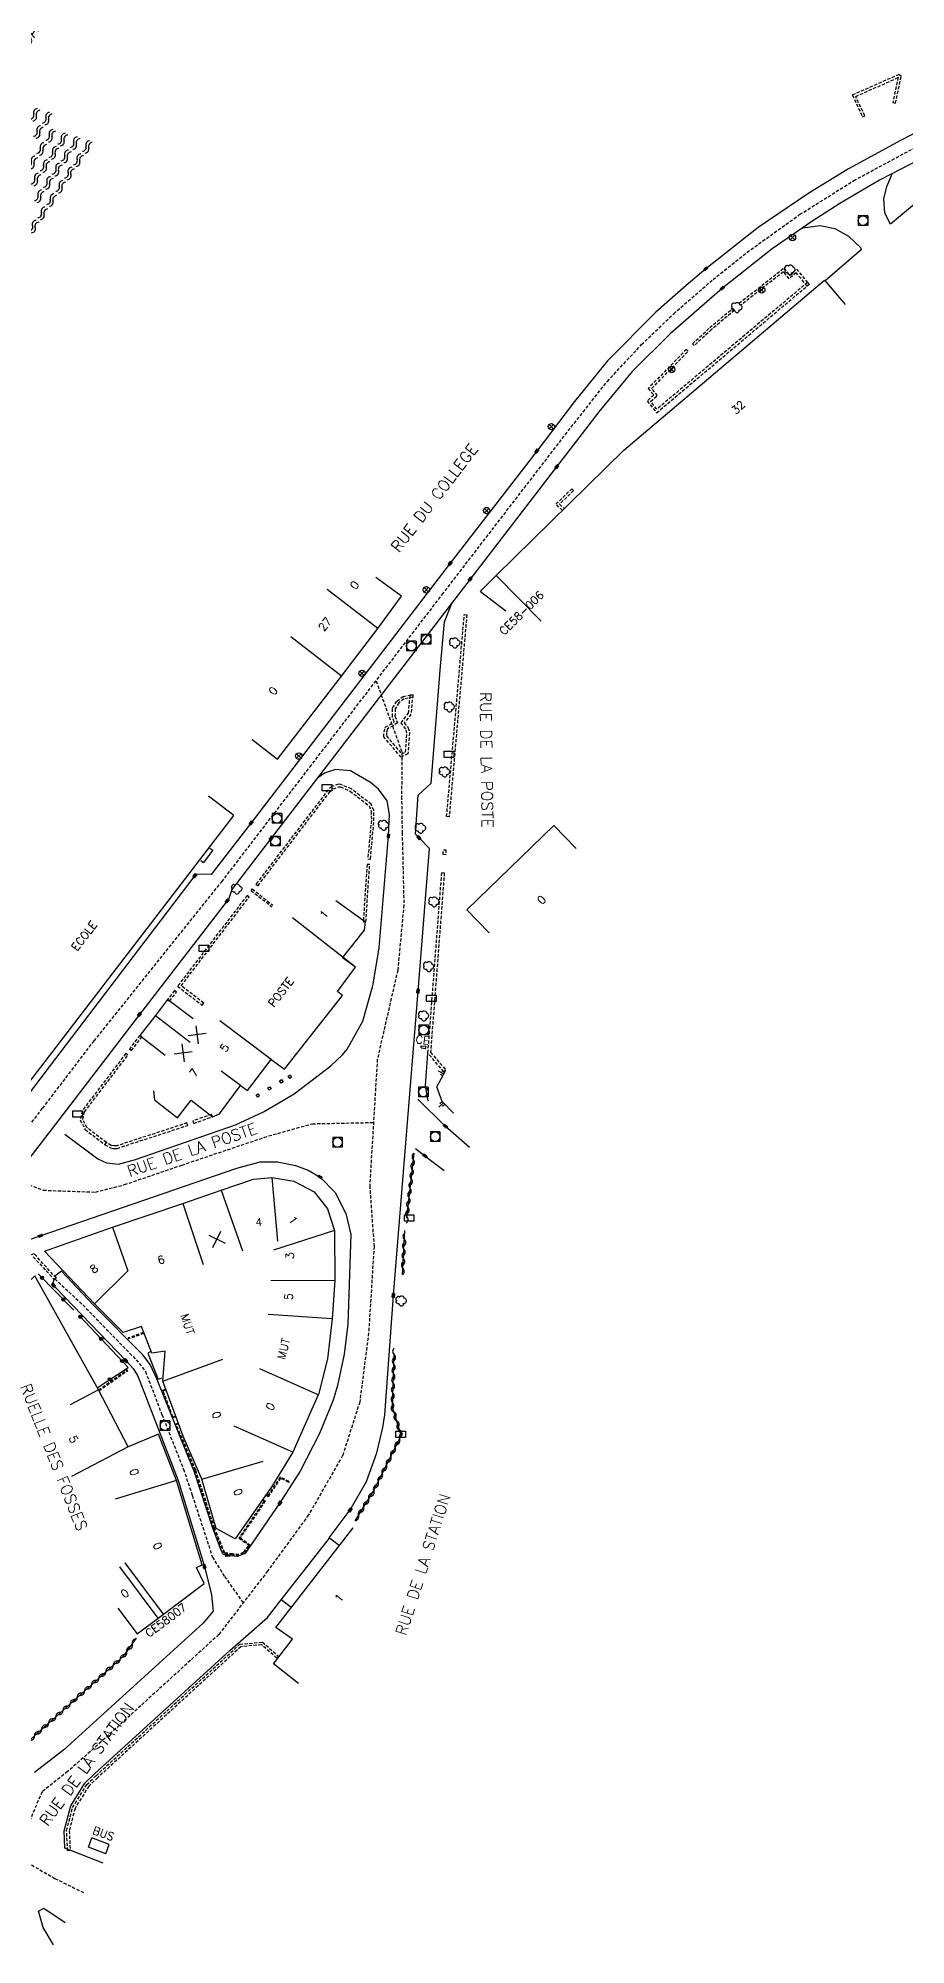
# Model space of a CAD drawing. Header units: millimetres. Extents: x 200040 to 200892, y 53262 to 54000.
# Drawn here: x 200309.3 to 200444.8, y 53463.7 to 53761.4 of the extents above; entities that cross this region are included whole.
import ezdxf
from ezdxf.enums import TextEntityAlignment as Align

# ---------------------------------------------------------------- set-up
doc = ezdxf.new("R2010")
doc.units = ezdxf.units.MM
doc.linetypes.add('DASHED', pattern=[0.75, 0.5, -0.25])
doc.layers.get('0').update_dxf_attribs({"linetype": 'CONTINUOUS'})
for name, color, linetype in [('W0001', 6, 'DASHED'), ('W0008', 7, 'CONTINUOUS'), ('W0100', 7, 'CONTINUOUS'), ('W0105', 7, 'CONTINUOUS'), ('W0112', 1, 'DASHED'), ('W0211', 2, 'CONTINUOUS'), ('W0300', 7, 'CONTINUOUS'), ('W0310', 3, 'CONTINUOUS'), ('W0322', 7, 'CONTINUOUS'), ('W0400', 7, 'CONTINUOUS'), ('W0420', 7, 'CONTINUOUS'), ('W0469', 7, 'CONTINUOUS'), ('W0500', 5, 'DASHED'), ('W0984', 7, 'CONTINUOUS'), ('W0989', 7, 'CONTINUOUS'), ('W0991', 7, 'CONTINUOUS'), ('W1102', 7, 'CONTINUOUS'), ('W1471', 7, 'CONTINUOUS')]:
    doc.layers.add(name, color=color, linetype=linetype)
doc.styles.get("Standard").update_dxf_attribs({"font": 'romans.shx', "width": 0.85})

# ---------------------------------------------------------------- blocks, each defined once
blk = doc.blocks.new('T400')
for p, q in [((-0.15, 0.3), (0.15, 0.3)), ((-0.15, -0.25), (-0.15, 0.3)), ((-0.15, 0.15), (0.15, 0.15)), ((-0.15, 0), (0.15, 0)), ((0.15, 0.3), (0.15, -0.25)), ((-0.15, -0.15), (0.15, -0.15)), ((-0.15, -0.25), (-0.15, -0.3)), ((-0.15, -0.3), (0.15, -0.3)), ((0.15, -0.3), (0.15, -0.25))]:
    blk.add_line(p, q)
blk = doc.blocks.new('T300')
for p, q in [((-0.8, 0.51), (-0.86, 0.34)), ((-0.86, 0.34), (-0.86, 0.17)), ((-0.86, 0.17), (-0.74, 0.06)), ((-0.69, 0.63), (-0.8, 0.51)), ((-0.8, -0.06), (-0.74, 0.06)), ((-0.74, 0.06), (-0.69, 0.11)), ((-0.57, 0.69), (-0.69, 0.63)), ((-0.46, 0.69), (-0.57, 0.69)), ((-0.29, 0.63), (-0.46, 0.69)), ((-0.29, 0.63), (-0.17, 0.74)), ((-0.23, 0.57), (-0.29, 0.63)), ((-0.17, 0.74), (-0.06, 0.8)), ((-0.06, 0.8), (0.06, 0.8)), ((0.06, 0.8), (0.23, 0.74)), ((0.23, 0.74), (0.34, 0.63)), ((0.34, 0.63), (0.4, 0.51)), ((0.46, 0.46), (0.34, 0.46)), ((0.4, 0.51), (0.4, 0.46)), ((0.57, 0.4), (0.46, 0.46)), ((0.57, 0.4), (0.69, 0.29)), ((0.69, 0.29), (0.74, 0.17)), ((0.74, 0.06), (0.69, -0.17)), ((0.74, 0.17), (0.74, 0.06)), ((-0.8, -0.17), (-0.8, -0.06)), ((-0.8, -0.23), (-0.8, -0.17)), ((-0.74, -0.34), (-0.8, -0.23)), ((-0.69, -0.4), (-0.74, -0.34)), ((-0.51, -0.46), (-0.69, -0.4)), ((-0.4, -0.46), (-0.51, -0.46)), ((-0.4, -0.46), (-0.34, -0.46)), ((-0.34, -0.46), (-0.34, -0.4)), ((-0.34, -0.51), (-0.34, -0.46)), ((-0.29, -0.63), (-0.34, -0.51)), ((-0.17, -0.74), (-0.29, -0.63)), ((-0.06, -0.8), (-0.17, -0.74)), ((0.06, -0.8), (-0.06, -0.8)), ((0.17, -0.74), (0.06, -0.8)), ((0.23, -0.69), (0.17, -0.74)), ((0.29, -0.46), (0.23, -0.46)), ((0.29, -0.63), (0.23, -0.69)), ((0.46, -0.4), (0.29, -0.46)), ((0.34, -0.51), (0.29, -0.63)), ((0.34, -0.51), (0.34, -0.46)), ((0.57, -0.34), (0.46, -0.4)), ((0.63, -0.29), (0.57, -0.34)), ((0.69, -0.17), (0.63, -0.29))]:
    blk.add_line(p, q)
blk = doc.blocks.new('T1471')
at = {"color": 0, "linetype": 'Continuous', "flags": 128}
blk.add_lwpolyline([(-0.75, -0.5), (-0.75, 0.5), (0.75, 0.5), (0.75, -0.5), (-0.75, -0.5)], dxfattribs=at)
blk = doc.blocks.new('T420')
for p, q in [((0.75, 0.75), (-0.75, 0.75)), ((-0.75, 0.75), (-0.75, -0.75)), ((0.75, 0.75), (0.75, -0.75)), ((0.75, -0.75), (-0.75, -0.75))]:
    blk.add_line(p, q)
blk.add_ellipse((0, 0), major_axis=(-0.53, 0.53), ratio=1, start_param=3.926991, end_param=10.210176)
blk = doc.blocks.new('T469')
at = {"color": 0, "linetype": 'Continuous', "flags": 128}
for points in [[(-0.35, 0.35), (0.35, -0.35)], [(-0.35, -0.35), (0.35, 0.35)]]:
    blk.add_lwpolyline(points, dxfattribs=at)
at = {"color": 0, "linetype": 'Continuous'}
blk.add_circle((0, 0), 0.5, dxfattribs=at)
blk = doc.blocks.new('t991o')
at = {"color": 0, "linetype": 'Continuous'}
for p, q in [((-1, 1), (1, -1)), ((-1, -1), (1, 1))]:
    blk.add_line(p, q, dxfattribs=at)
blk = doc.blocks.new('t310o')
at = {"color": 0, "linetype": 'Continuous'}
for centre, start, end in [((-0.5, 0.38), 216.8699, 323.1304), ((0.5, -0.37), 36.8699, 143.1303)]:
    blk.add_arc(centre, 0.625, start, end, dxfattribs=at)
blk = doc.blocks.new('t322o')
at = {"color": 0, "linetype": 'Continuous'}
for radius in [0.25, 0.15]:
    blk.add_circle((0, 0), radius, dxfattribs=at)
blk = doc.blocks.new('t211o')
at = {"color": 0, "linetype": 'Continuous'}
for p, q in [((-0.29, 0.5), (-0.29, 0)), ((0, 1), (0, 0)), ((0.29, 0.5), (0.29, 0))]:
    blk.add_line(p, q, dxfattribs=at)
blk = doc.blocks.new('t500o')
at = {"color": 0, "linetype": 'Continuous'}
for centre, start, end in [((-0.5, 0.625), 216.8699, 323.1301), ((0.5, -0.125), 36.8699, 143.1301), ((0.5, -0.625), 36.8699, 143.1301), ((-0.5, 0.125), 216.8699, 323.1301)]:
    blk.add_arc(centre, 0.625, start, end, dxfattribs=at)

msp = doc.modelspace()

# ---------------------------------------------------------------- linework, layer by layer
at = {"layer": 'W0001'}
for points in [[(200302.25, 53584.49), (200310, 53594.31), (200318.02, 53604.82), (200337.97, 53629.68), (200351.73, 53647.59), (200372.4, 53674.53), (200392.07, 53700.09), (200398.19, 53707.83), (200403.53, 53713.58), (200408.55, 53718.39), (200414.69, 53723.75), (200420.6, 53728.42), (200428.22, 53733.87), (200436.68, 53739.19), (200448.24, 53745.42)], [(200362.07, 53661.06), (200366.12, 53649.89), (200366.05, 53643), (200366.14, 53637.37), (200366.41, 53626.07), (200365.45, 53615.88), (200362.26, 53601.97), (200361.07, 53582.21), (200361.75, 53572.73), (200360.91, 53559.22), (200359.51, 53548.42), (200356.85, 53540.07), (200351.52, 53530.79), (200345.13, 53522.04), (200337.5, 53512.11), (200319.13, 53495.36), (200313.9, 53490.71), (200309.9, 53487.56), (200305.66, 53477.63), (200311.91, 53474.03), (200316.48, 53471.77)], [(200302.25, 53584.49), (200310.12, 53581.51), (200318.23, 53581.22), (200322.8, 53582.38), (200331.77, 53585.44), (200345.29, 53589.99), (200352.12, 53591.89), (200361.67, 53592.09)], [(200311.9, 53567.66), (200316.28, 53563.6), (200320.45, 53559.3), (200324.59, 53555.04), (200326.06, 53553.19), (200328.61, 53546.5), (200331.99, 53537.93), (200333.37, 53533.86), (200336.51, 53524.22), (200338.41, 53521.16), (200341.31, 53517.07)]]:
    msp.add_lwpolyline(points, dxfattribs=at)
at = {"layer": 'W0008'}
msp.add_line((200319.47, 53476.41), (200313.47, 53478.77), dxfattribs=at)
for points in [[(200447.43, 53747.22), (200443.98, 53745.47), (200435.84, 53741.02), (200429.67, 53737.24), (200421.75, 53731.84), (200413.56, 53725.41), (200410.51, 53722.82), (200405.78, 53718.62), (200398.22, 53711.05), (200393.07, 53704.68), (200387.18, 53696.94), (200373.64, 53679.42), (200342.56, 53638.89), (200336.34, 53630.82), (200333.93, 53630.85), (200333.75, 53630.64), (200311.01, 53600.76), (200304.29, 53591.92)], [(200447.48, 53742.76), (200440.7, 53739.24), (200434.51, 53735.59), (200430.11, 53732.78), (200423.91, 53728.52), (200416.15, 53722.39), (200408.02, 53715.25), (200402.09, 53709.37), (200396.84, 53703.07), (200390.27, 53694.48), (200376.78, 53676.94), (200345.68, 53636.47), (200339.53, 53628.46), (200339.02, 53626.92), (200338.81, 53626.7), (200325.12, 53608.96), (200312.54, 53592.52), (200303.26, 53580.54)], [(200456.91, 53730.31), (200449.52, 53738.32), (200442.43, 53732.36), (200441.55, 53734.12), (200441.35, 53736.32), (200441.85, 53738.28), (200442.72, 53740.34)], [(200428.7, 53731.81), (200431.43, 53732.16), (200433.71, 53731.73), (200435.86, 53730.5), (200437.7, 53728.74), (200437.85, 53728.38), (200432.2, 53723.55)], [(200364.8, 53565.14), (200368.63, 53612.61), (200370.4, 53634.89), (200368.76, 53636.57), (200368.22, 53637.14), (200368.64, 53643.2), (200370.67, 53645.09), (200372.15, 53663.34), (200372.77, 53670.29), (200373.84, 53673.02)], [(200313.46, 53590.28), (200318.62, 53586.42), (200319.95, 53585.76), (200321.83, 53585.56), (200324.48, 53586.33), (200340.12, 53591.74), (200344.5, 53593.73), (200349.27, 53596.58), (200354.99, 53600.92), (200356.81, 53602.65), (200357.57, 53603.54), (200360.02, 53607.91), (200361.52, 53613.25), (200361.61, 53613.69), (200362.57, 53619.38), (200364.01, 53636.85), (200364.18, 53640.18), (200363.82, 53642.32), (200362.46, 53644.13), (200361.19, 53645.16), (200358.1, 53647), (200355.72, 53647.22), (200354.02, 53646.64), (200352.99, 53645.92)], [(200376.65, 53588.19), (200372.88, 53591.52), (200368.61, 53595.75)], [(200368.25, 53588.04), (200369.7, 53586.87), (200372.71, 53584.61)], [(200299.25, 53570.82), (200309.63, 53574.39), (200340.3, 53584.97), (200343.97, 53585.92), (200346.68, 53585.93), (200349.5, 53585.35), (200351.47, 53584.63), (200353.34, 53583.56), (200355.7, 53581.17), (200357.37, 53577.88), (200358.15, 53574.57), (200357.64, 53560.6), (200357.07, 53555.92), (200356.07, 53551.02), (200355.38, 53548.71), (200353.25, 53543.54), (200350.21, 53537.61), (200347.05, 53532.67), (200341.58, 53524.74), (200341.49, 53524.71), (200340.42, 53524.32), (200338.87, 53524.47), (200338.19, 53524.61), (200337.95, 53525.12), (200336.55, 53528.73), (200333.64, 53537.64), (200332.66, 53540.01), (200327.83, 53552.03), (200326.83, 53554.17), (200326.19, 53555.1), (200325.64, 53555.79), (200317.91, 53563.62), (200312.94, 53568.85), (200311.9, 53568.11), (200312.1, 53567.81), (200311.7, 53567.51), (200311.64, 53567.1), (200311.48, 53566.95), (200311.68, 53566.67), (200311.98, 53566.34), (200322.99, 53554.91), (200324.12, 53553.64), (200324.8, 53552.58), (200325.17, 53551.67), (200331.16, 53536.2), (200335.26, 53522.73), (200336.38, 53518.32), (200336.64, 53515.76), (200335.09, 53513.89), (200313.29, 53494.09), (200308.71, 53490.55)], [(200354.77, 53527.2), (200358.03, 53531.58), (200360.56, 53536.03), (200362.2, 53540.48), (200363.11, 53544.45), (200363.42, 53546.43), (200364.78, 53565.07)], [(200313.47, 53478.77), (200313.34, 53481.47), (200314.42, 53485.39), (200316.58, 53488.91), (200318.07, 53490.36), (200339.25, 53509.61), (200345.13, 53514.79), (200347.26, 53517.54)], [(200311.69, 53463.65), (200310.07, 53466.35), (200309.33, 53468.89), (200310.16, 53469.38), (200313.49, 53467.12)]]:
    msp.add_lwpolyline(points, dxfattribs=at)
at = {"layer": 'W0100'}
for p, q in [((200355.76, 53626.76), (200360.43, 53623.4)), ((200369.83, 53603.65), (200369.85, 53604.01)), ((200369.09, 53603.72), (200369.83, 53603.65)), ((200318.72, 53550.31), (200314.29, 53547.99)), ((200320.36, 53479.32), (200317.66, 53480.37)), ((200319.84, 53477.87), (200320.36, 53479.32))]:
    msp.add_line(p, q, dxfattribs=at)
for points in [[(200382.34, 53671.94), (200378.36, 53674.96), (200378.65, 53675.35), (200380.83, 53677.5), (200400.74, 53697.08), (200432.11, 53723.65), (200435.34, 53719.83)], [(200342.71, 53651.91), (200346.67, 53648.85), (200356.67, 53661.81), (200362.35, 53669.21), (200366.06, 53674.26), (200362.03, 53677.22)], [(200300.43, 53596.86), (200304.4, 53593.81), (200339.87, 53640.01), (200335.91, 53643.06)], [(200379.71, 53621.7), (200376.23, 53625.29), (200389.84, 53638.48), (200393.32, 53634.89)], [(200327.29, 53597.01), (200327.46, 53595.61), (200331.04, 53592.81), (200333.2, 53595.57), (200336.51, 53592.98), (200337.61, 53593.42), (200340.9, 53597.84), (200341.99, 53597.07), (200345.66, 53601.93), (200347.79, 53600.39), (200356.83, 53611.91), (200356.04, 53612.53), (200358.85, 53616.34), (200356.84, 53617.82), (200360.28, 53622.13), (200360.43, 53623.4)], [(200333.48, 53608.25), (200329.52, 53611.29), (200327.6, 53608.79), (200325.19, 53605.68), (200329.15, 53602.62)], [(200369.09, 53603.72), (200369.11, 53604.08), (200369.85, 53604.01)], [(200353.04, 53549.53), (200349.06, 53540.61), (200345.77, 53535.25), (200340.06, 53527.04), (200337.09, 53528.7), (200334.84, 53536.4), (200331.92, 53543.12), (200328.77, 53551.67), (200329.12, 53556.36), (200327.05, 53556.06), (200325.45, 53560.22), (200322.55, 53559.31), (200318.1, 53563.79), (200310.28, 53572), (200320.9, 53575.72), (200331.91, 53579.41), (200337.89, 53581.5), (200342.91, 53583.26), (200345.77, 53583.52), (200349.23, 53582.93), (200352.38, 53581.25), (200354.48, 53578.59), (200355.57, 53575.22), (200355.61, 53567.41), (200355.21, 53561.43), (200354.47, 53555.19), (200353.06, 53549.62)], [(200321.76, 53516.22), (200324.76, 53512.22), (200328.02, 53514.65), (200328.89, 53515.31), (200335.24, 53520.1), (200334.02, 53522.57), (200334.92, 53522.98), (200330.9, 53536.18), (200328.1, 53543.43), (200323.37, 53541.43), (200318.72, 53550.31), (200308.77, 53568.15), (200301.7, 53561.4), (200295.73, 53567.11)], [(200349.98, 53504.48), (200346.03, 53507.54), (200349.02, 53511.41), (200346.41, 53513.23), (200358.48, 53528.76), (200358.48, 53528.76)], [(200319.84, 53477.87), (200317.14, 53478.92), (200317.66, 53480.37)]]:
    msp.add_lwpolyline(points, dxfattribs=at)
at = {"layer": 'W0105'}
for p, q in [((200336.55, 53634.61), (200335.13, 53632.69)), ((200336.11, 53634.93), (200336.55, 53634.61)), ((200334.68, 53633.02), (200335.13, 53632.69)), ((200328.58, 53552.17), (200328.04, 53551.96)), ((200347.27, 53517.53), (200354.82, 53527.19)), ((200356.33, 53526.01), (200354.82, 53527.19)), ((200348.82, 53516.32), (200347.27, 53517.53))]:
    msp.add_line(p, q, dxfattribs=at)
msp.add_lwpolyline([(200326.89, 53556.3), (200326.41, 53556.06), (200328.04, 53551.96)], dxfattribs=at)
at = {"layer": 'W0112'}
for p, q in [((200436.45, 53752.54), (200438.02, 53749.14)), ((200427.71, 53725.35), (200429.7, 53722.98)), ((200405.88, 53702.92), (200429.71, 53722.99)), ((200414.2, 53716.22), (200417.77, 53719.23)), ((200411.48, 53713.7), (200414.2, 53716.22)), ((200390.17, 53688.66), (200392.63, 53691.06)), ((200391.16, 53687.65), (200390.17, 53688.66)), ((200373.09, 53639.86), (200375.85, 53671.42)), ((200375.85, 53671.42), (200376.24, 53671.39)), ((200366.3, 53658.62), (200367.74, 53658.91)), ((200354.6, 53644.05), (200343.31, 53629.31)), ((200372.56, 53633.92), (200372.58, 53634.69)), ((200372.58, 53634.69), (200372.98, 53634.68)), ((200360.47, 53623.4), (200361.07, 53632.37)), ((200361.07, 53632.37), (200360.67, 53632.4)), ((200370.17, 53602.92), (200372.33, 53631.11)), ((200342.55, 53628.33), (200345.78, 53625.78)), ((200341.93, 53627.54), (200331.07, 53613.37)), ((200331.07, 53613.37), (200334.91, 53610.41)), ((200330.57, 53612.68), (200329.52, 53611.29)), ((200329.52, 53611.29), (200329.83, 53611.05)), ((200325.18, 53605.69), (200323.54, 53603.58)), ((200323.54, 53603.58), (200323.86, 53603.33)), ((200372.66, 53600.01), (200370.17, 53602.92)), ((200347.24, 53598.25), (200347.01, 53598.57)), ((200347.54, 53598.46), (200347.24, 53598.25)), ((200348.59, 53598.98), (200348.36, 53599.31)), ((200348.88, 53599.19), (200348.59, 53598.98)), ((200343.62, 53596.05), (200343.35, 53596.34)), ((200343.88, 53596.29), (200343.62, 53596.05)), ((200345.34, 53597.16), (200345.15, 53597.51)), ((200345.66, 53597.33), (200345.34, 53597.16)), ((200333.59, 53591.95), (200336.52, 53592.97)), ((200336.52, 53592.97), (200336.38, 53593.35)), ((200316.64, 53591), (200319.7, 53588.63)), ((200321.63, 53588.04), (200332.66, 53591.63)), ((200325.8, 53559.14), (200323.43, 53558.28)), ((200318.8, 53550.2), (200323.3, 53553.36)), ((200344.31, 53510.95), (200346.84, 53508.73))]:
    msp.add_line(p, q, dxfattribs=at)
for points in [[(200443.17, 53751.27), (200444.07, 53755.5), (200443.73, 53755.76), (200436.45, 53752.54)], [(200438.02, 53749.14), (200438.38, 53749.3), (200436.98, 53752.34), (200443.67, 53755.29), (200443.62, 53755.33)], [(200443.62, 53755.33), (200442.77, 53751.36), (200443.17, 53751.27)], [(200429.71, 53722.99), (200429.45, 53723.29), (200405.94, 53703.49), (200404.95, 53704.71), (200406.03, 53705.62), (200405.11, 53706.7)], [(200418.77, 53720.04), (200425.73, 53725.49), (200426.63, 53724.42), (200427.71, 53725.35)], [(200425.68, 53724.94), (200419.01, 53719.73), (200418.77, 53720.04)], [(200429.7, 53722.98), (200429.4, 53722.72), (200427.67, 53724.79), (200426.58, 53723.86), (200425.68, 53724.94)], [(200417.77, 53719.23), (200418.03, 53718.93), (200414.46, 53715.92)], [(200414.46, 53715.92), (200411.75, 53713.41), (200411.48, 53713.7)], [(200410.54, 53712.83), (200404.57, 53706.72), (200405.47, 53705.67), (200404.39, 53704.76), (200405.88, 53702.92)], [(200405.11, 53706.7), (200410.82, 53712.55), (200410.54, 53712.83)], [(200392.63, 53691.06), (200392.91, 53690.78), (200390.74, 53688.65)], [(200390.74, 53688.65), (200391.45, 53687.93), (200391.16, 53687.65)], [(200376.24, 53671.39), (200373.49, 53639.82), (200373.09, 53639.86)], [(200367.79, 53658.86), (200367.52, 53655.85), (200366.48, 53654.5), (200367.08, 53653.74), (200367.3, 53652.95), (200367.04, 53649.68), (200365.98, 53649.15), (200363.27, 53652.31), (200363.31, 53653.06), (200363.5, 53653.8), (200364.92, 53654.65), (200364.61, 53655.48), (200364.66, 53656.82), (200365.35, 53657.91), (200366.3, 53658.62)], [(200367.74, 53658.91), (200367.82, 53658.52), (200366.46, 53658.24), (200365.64, 53657.64), (200365.06, 53656.7), (200365.01, 53655.55), (200365.41, 53654.48), (200363.84, 53653.54), (200363.71, 53653), (200363.68, 53652.45), (200366.08, 53649.65), (200366.66, 53649.94), (200366.89, 53652.91), (200366.71, 53653.55), (200365.97, 53654.5), (200367.14, 53656)], [(200367.14, 53656), (200367.39, 53658.89), (200367.79, 53658.86)], [(200343.31, 53629.31), (200343.63, 53629.07), (200354.89, 53643.78), (200355.36, 53644.2), (200356.27, 53644.5), (200356.49, 53644.49), (200358, 53643.84), (200360.98, 53641.54), (200361.3, 53640.71), (200361.34, 53639.25)], [(200361.18, 53633.23), (200361.74, 53639.24), (200361.7, 53640.79), (200361.31, 53641.79), (200358.2, 53644.18), (200356.58, 53644.89), (200356.21, 53644.9), (200355.16, 53644.56), (200354.6, 53644.05)], [(200361.34, 53639.25), (200360.78, 53633.27), (200361.18, 53633.23)], [(200372.98, 53634.68), (200372.96, 53633.9), (200372.56, 53633.92)], [(200360.67, 53632.4), (200360.07, 53623.43), (200360.47, 53623.4)], [(200372.33, 53631.11), (200372.73, 53631.08), (200370.58, 53603.05)], [(200342.55, 53628.33), (200342.73, 53628.57), (200345.96, 53626.02)], [(200331.63, 53613.45), (200342.25, 53627.3), (200341.93, 53627.54)], [(200334.91, 53610.41), (200335.16, 53610.73), (200331.63, 53613.45)], [(200329.83, 53611.05), (200330.89, 53612.44), (200330.57, 53612.68)], [(200323.86, 53603.33), (200325.5, 53605.44), (200325.18, 53605.69)], [(200322.99, 53602.86), (200316.17, 53593.92), (200315.84, 53592.49), (200316.64, 53591)], [(200316.54, 53593.74), (200323.31, 53602.61), (200322.99, 53602.86)], [(200370.58, 53603.05), (200372.96, 53600.27), (200372.66, 53600.01)], [(200347.01, 53598.57), (200347.31, 53598.79), (200347.54, 53598.46)], [(200348.36, 53599.31), (200348.65, 53599.52), (200348.88, 53599.19)], [(200343.35, 53596.34), (200343.61, 53596.58), (200343.88, 53596.29)], [(200345.15, 53597.51), (200345.46, 53597.68), (200345.66, 53597.33)], [(200319.7, 53588.63), (200319.95, 53588.95), (200316.95, 53591.27), (200316.26, 53592.55), (200316.54, 53593.74)], [(200336.38, 53593.35), (200333.46, 53592.33), (200333.59, 53591.95)], [(200332.66, 53591.63), (200332.54, 53592.01), (200321.56, 53588.44), (200321.11, 53588.43), (200320.72, 53588.49)], [(200320.72, 53588.49), (200319.93, 53588.96), (200319.73, 53588.62)], [(200319.73, 53588.62), (200320.58, 53588.11), (200321.08, 53588.03), (200321.63, 53588.04)], [(200312.1, 53567.81), (200308.66, 53571.58), (200306.33, 53570.76)], [(200308.54, 53571.11), (200311.81, 53567.54), (200312.1, 53567.81)], [(200325.74, 53559.29), (200323.37, 53558.43), (200323.43, 53558.28)], [(200318.72, 53550.31), (200323.21, 53553.47), (200323.3, 53553.36)], [(200330.81, 53546.12), (200330.29, 53545.94), (200328.67, 53550.21), (200329.2, 53550.5)], [(200330.78, 53546.21), (200330.35, 53546.07), (200328.8, 53550.17), (200329.24, 53550.41)], [(200344.36, 53533.22), (200344.77, 53533), (200340.85, 53527.22), (200342.36, 53526.15), (200342.22, 53525.9), (200341.42, 53524.85), (200340.69, 53524.47), (200339.66, 53524.56), (200338.35, 53524.75), (200336.71, 53528.67), (200333.8, 53537.72), (200332.85, 53540), (200330.68, 53544.99), (200331.17, 53545.16)], [(200344.28, 53533.11), (200344.57, 53532.96), (200340.65, 53527.18), (200342.18, 53526.11), (200342.1, 53525.98), (200341.33, 53524.95), (200340.66, 53524.61), (200339.67, 53524.7), (200338.44, 53524.88), (200336.84, 53528.72), (200333.92, 53537.77), (200332.98, 53540.05), (200330.86, 53544.91), (200331.21, 53545.03)], [(200348.47, 53536.02), (200348.42, 53535.88), (200347.15, 53536.53), (200345.22, 53533.64), (200344.83, 53533.9)], [(200348.47, 53536.02), (200347.1, 53536.72), (200345.18, 53533.84), (200344.91, 53534.02)], [(200313.9, 53478.35), (200313.74, 53481.49), (200314.68, 53485.11), (200316.89, 53488.68), (200318.33, 53490.07), (200340.78, 53510.59), (200344.31, 53510.95)], [(200346.84, 53508.73), (200346.57, 53508.43), (200344.17, 53510.53), (200340.96, 53510.21), (200318.6, 53489.78), (200317.2, 53488.43), (200315.05, 53484.96), (200314.14, 53481.45)], [(200314.14, 53481.45), (200314.3, 53478.37), (200313.9, 53478.35)]]:
    msp.add_lwpolyline(points, dxfattribs=at)
at = {"layer": 'W0211'}
for points in [[(200370.23, 53595.46), (200369.79, 53597.83), (200370.17, 53602.92)], [(200374.14, 53593.54), (200372.38, 53595.39), (200371.55, 53597.64), (200372.92, 53600.16)]]:
    msp.add_lwpolyline(points, dxfattribs=at)
at = {"layer": 'W0310'}
for p, q in [((200367.98, 53587.3), (200366.84, 53577.12)), ((200366.2, 53568.32), (200366.57, 53575.23))]:
    msp.add_line(p, q, dxfattribs=at)
for points in [[(200358.82, 53529.9), (200361.68, 53534.53), (200365.99, 53543.2), (200364.61, 53547.61), (200364.89, 53556)], [(200297.03, 53495.51), (200299.12, 53492.78), (200302.57, 53491.99), (200306.62, 53494.41), (200322.63, 53508.75), (200324.67, 53511.54)]]:
    msp.add_lwpolyline(points, dxfattribs=at)
at = {"layer": 'W0322'}
msp.add_line((200314.89, 53562.75), (200309.32, 53568.43), dxfattribs=at)
msp.add_lwpolyline([(200318.51, 53550.67), (200323.33, 53553.84), (200315.74, 53561.89)], dxfattribs=at)
at = {"layer": 'W1102'}
for p, q in [((200380.83, 53677.5), (200387.85, 53670.38)), ((200362.35, 53669.21), (200354.42, 53675.3)), ((200356.67, 53661.81), (200348.75, 53667.92)), ((200358.85, 53616.34), (200349.02, 53624.06)), ((200327.6, 53608.79), (200333.05, 53604.61)), ((200345.66, 53601.93), (200337.67, 53607.95)), ((200340.9, 53597.84), (200337.87, 53600.09)), ((200345.77, 53583.52), (200346.68, 53573.56)), ((200337.89, 53581.5), (200341.19, 53572.06)), ((200331.91, 53579.41), (200335.09, 53569.93)), ((200320.9, 53575.72), (200323.28, 53568.93)), ((200355.57, 53575.22), (200346.05, 53572.14)), ((200318.1, 53563.79), (200323.28, 53568.93)), ((200355.61, 53567.41), (200345.61, 53567.35)), ((200355.21, 53561.43), (200345.24, 53562.1)), ((200328.77, 53551.67), (200338.16, 53555.12)), ((200353.04, 53549.53), (200343.91, 53553.61)), ((200349.06, 53540.61), (200339.93, 53544.68)), ((200323.37, 53541.43), (200314.51, 53536.79)), ((200334.84, 53536.4), (200344.43, 53539.21)), ((200330.9, 53536.18), (200321.33, 53533.26)), ((200328.02, 53514.65), (200322.03, 53522.67)), ((200328.89, 53515.31), (200322.9, 53523.31))]:
    msp.add_line(p, q, dxfattribs=at)

# ---------------------------------------------------------------- block references
at = {"layer": 'W0211'}
for p, rotation in [((200372.65, 53599.66), 61.47726869729514), ((200372.59, 53595.17), 133.058328254255)]:
    msp.add_blockref('t211o', p, dxfattribs=dict(at, rotation=rotation))
at = {"layer": 'W0300'}
for p in [(200426.74, 53725.22), (200418.44, 53719.36), (200374.4, 53666.97), (200373.55, 53656.98), (200372.8, 53646.83), (200363.28, 53638.5), (200369.05, 53638.03), (200340.34, 53628.54), (200371.15, 53626.54), (200370.32, 53616.42), (200369.54, 53608.72), (200366.03, 53564.2)]:
    msp.add_blockref('T300', p, dxfattribs=at)
at = {"layer": 'W0310'}
for p, rotation in [((200367.87, 53586.3), 263.599938201002), ((200367.54, 53583.32), 263.599938201002), ((200367.7, 53584.81), 263.599938201002), ((200367.2, 53580.34), 263.599938201002), ((200367.37, 53581.83), 263.599938201002), ((200366.87, 53577.36), 263.599938201002), ((200367.03, 53578.85), 263.599938201002), ((200366.5, 53573.81), 86.96929120230637), ((200366.34, 53570.82), 86.96929120230637), ((200366.42, 53572.32), 86.96929120230637), ((200366.26, 53569.32), 86.96929120230637), ((200364.89, 53555.86), 88.08078574575576), ((200364.79, 53552.86), 88.08078574575576), ((200364.84, 53554.36), 88.08078574575576), ((200364.69, 53549.87), 88.08078574575576), ((200364.74, 53551.37), 88.08078574575576), ((200364.83, 53546.9), 107.3369624543285), ((200364.64, 53548.37), 88.08078574575576), ((200365.28, 53545.47), 107.3369624543285), ((200365.73, 53544.04), 107.3369624543285), ((200365.04, 53541.3), 63.58851229827412), ((200365.71, 53542.64), 63.58851229827412), ((200363.71, 53538.61), 63.58851229827412), ((200364.38, 53539.96), 63.58851229827412), ((200361.71, 53534.58), 63.58851229827412), ((200362.38, 53535.93), 63.58851229827412), ((200363.04, 53537.27), 63.58851229827412), ((200360.13, 53532.03), 58.22440243061482), ((200360.92, 53533.3), 58.22440243061482), ((200359.34, 53530.75), 58.22440243061482), ((200322.11, 53508.29), 41.87141668950056), ((200323.11, 53509.4), 53.70422186948584), ((200324, 53510.61), 53.70422186948584), ((200318.76, 53505.29), 41.87141668950056), ((200319.88, 53506.29), 41.87141668950056), ((200321, 53507.29), 41.87141668950056), ((200315.41, 53502.29), 41.87141668950056), ((200316.53, 53503.29), 41.87141668950056), ((200317.65, 53504.29), 41.87141668950056), ((200312.06, 53499.28), 41.87141668950056), ((200313.18, 53500.28), 41.87141668950056), ((200314.3, 53501.28), 41.87141668950056), ((200308.71, 53496.28), 41.87141668950056), ((200309.83, 53497.28), 41.87141668950056), ((200310.94, 53498.28), 41.87141668950056)]:
    msp.add_blockref('t310o', p, dxfattribs=dict(at, rotation=rotation))
at = {"layer": 'W0322'}
for p, rotation in [((200309.9, 53567.84), 134.4087321071314), ((200313.22, 53564.45), 134.4087321071314), ((200315.88, 53561.75), 133.2897356261169), ((200319.14, 53558.29), 133.2897356261169), ((200322.39, 53554.83), 133.2897356261169), ((200320.5, 53551.98), 33.35633333019977)]:
    msp.add_blockref('t322o', p, dxfattribs=dict(at, rotation=rotation))
at = {"layer": 'W0400'}
for p, rotation in [((200413.56, 53725.41), 310.2902450565908), ((200416.15, 53722.39), 131.2487564086914), ((200387.18, 53696.94), 322.2813072219974), ((200390.27, 53694.48), 142.4412574768066), ((200373.64, 53679.42), 322.523571014901), ((200376.78, 53676.94), 142.4545059204102), ((200342.56, 53638.89), 322.3660736082713), ((200345.68, 53636.47), 142.5078277587891), ((200364.01, 53636.85), 355.2978591923189), ((200368.76, 53636.57), 224.439208984375), ((200333.75, 53630.64), 322.7268486017451), ((200338.81, 53626.7), 142.3539009094238), ((200368.63, 53612.61), 175.3918075561523), ((200325.12, 53608.96), 142.5603981018066), ((200372.88, 53591.52), 228.6313323974609), ((200369.7, 53586.87), 50.99999999999998), ((200353.34, 53583.56), 60.05245971679683), ((200309.63, 53574.39), 108.9860019683838), ((200311.68, 53566.67), 41.81639099177249), ((200364.78, 53565.07), 175.8361206054688), ((200322.99, 53554.91), 41.54965210022527), ((200347.05, 53532.67), 327.386993408203), ((200358.03, 53531.58), 143.3574028015137), ((200338.87, 53524.47), 264.2339782714843), ((200335.26, 53522.73), 14.28377532871719)]:
    msp.add_blockref('T400', p, dxfattribs=dict(at, rotation=rotation))
at = {"layer": 'W0420'}
for p in [(200438.13, 53732.94), (200367.58, 53666.49), (200369.88, 53667.54), (200346.58, 53639.57), (200346.35, 53636.02), (200369.49, 53606.54), (200369.47, 53596.86), (200356.05, 53589), (200371.3, 53589.87), (200329.11, 53544.75)]:
    msp.add_blockref('T420', p, dxfattribs=at)
at = {"layer": 'W0469'}
for p in [(200427.1, 53730.29), (200422.3, 53722.1), (200408.23, 53709.69), (200389.45, 53700.76), (200379.34, 53687.65), (200369.93, 53675.27), (200359.87, 53662.23), (200350, 53649.31)]:
    msp.add_blockref('T469', p, dxfattribs=at)
at = {"layer": 'W0500', "rotation": 236.1009910572815}
for p in [(200308.81, 53749.47), (200310.72, 53748.87), (200309.33, 53746.79), (200311.24, 53746.19), (200309.84, 53744.12), (200311.75, 53743.52), (200313.14, 53745.6), (200313.66, 53742.97), (200315.06, 53745.05), (200316.98, 53744.45), (200308.45, 53742.04), (200310.36, 53741.45), (200312.27, 53740.9), (200314.19, 53740.3), (200315.59, 53742.37), (200308.96, 53739.37), (200310.87, 53738.82), (200312.8, 53738.22), (200309.48, 53736.75), (200310.01, 53734.07), (200311.4, 53736.15), (200308.62, 53732)]:
    msp.add_blockref('t500o', p, dxfattribs=at)
at = {"layer": 'W0991'}
for p, rotation in [((200334.11, 53605.78), 232.4955928349337), ((200331.93, 53602.96), 232.2744006179988), ((200337.21, 53573.85), 19.25485857743994)]:
    msp.add_blockref('t991o', p, dxfattribs=dict(at, rotation=rotation))
at = {"layer": 'W1471'}
for p in [(200373.44, 53649.58), (200354.41, 53644.36), (200335.2, 53619.28), (200370.7, 53611.49), (200315.46, 53593.43), (200367.24, 53577.17), (200365.93, 53543.37)]:
    msp.add_blockref('T1471', p, dxfattribs=at)

# ---------------------------------------------------------------- texts
at = {"layer": 'W0984'}
for s, rotation, p in [('CE58-006', 44.6222, (200384.78, 53671.66)), ('ECOLE', 52.4826, (200316.48, 53621.23)), ('POSTE', 52.3772, (200347.21, 53612.44)), ('CE', 352.1612, (200369.33, 53604.97)), ('MUT', 287.4388, (200332.62, 53560.59)), ('MUT', 75.7885, (200347.64, 53556.73)), ('CE58007', 36.78, (200329.25, 53514.36)), ('BUS', 340.1828, (200319.49, 53481.03))]:
    msp.add_text(s, height=1.25, rotation=rotation, dxfattribs=at).set_placement(p, align=Align.MIDDLE)
at = {"layer": 'W0989'}
for s, rotation, p in [('QUAI DU REMPART', 56.6008, (200312.08, 53768.04)), ('RUE DU COLLEGE', 52.4885, (200371.17, 53689.64)), ('RUE DE LA POSTE', 270.8535, (200379.33, 53648.72)), ('RUE DE LA POSTE', 18.8499, (200333.33, 53587.83)), ('RUELLE DES FOSSES', 291.5739, (200311.76, 53539.81)), ('RUE DE LA STATION', 72.3086, (200369.38, 53523.05)), ('RUE DE LA STATION', 53.835, (200316.86, 53491.87))]:
    msp.add_text(s, height=1.75, rotation=rotation, dxfattribs=at).set_placement(p, align=Align.MIDDLE)
at = {"layer": 'W0991'}
for s, rotation, p in [('32', 43.0848, (200418.62, 53703.77)), ('0', 53.7235, (200358.7, 53676.01)), ('27', 52.4644, (200354.09, 53669.91)), ('0', 52.3432, (200345.98, 53659.5)), ('1', 50.0477, (200353.94, 53624.61)), ('0', 224.1, (200387.91, 53626.86)), ('5', 53.0064, (200338.4, 53603.76)), ('7', 53.3814, (200333.64, 53599.85)), ('1', 308.3094, (200349.13, 53576.82)), ('4', 5.2333, (200343.75, 53576.53)), ('6', 18.5523, (200328.5, 53570.64)), ('3', 90.3419, (200348.59, 53571.28)), ('8', 34.6135, (200318.01, 53569.25)), ('5', 86.171, (200348.43, 53564.89)), ('0', 241.7462, (200345.57, 53547.73)), ('0', 108.6767, (200337.16, 53546.39)), ('5', 297.6476, (200314.84, 53542.62)), ('0', 108.6767, (200324.29, 53537.47)), ('0', 291.0311, (200340.52, 53534.35)), ('0', 115.1715, (200327.94, 53525.95)), ('0', 36.3107, (200322.82, 53518.54)), ('1', 52.127, (200356.28, 53517.85))]:
    msp.add_text(s, height=1.25, rotation=rotation, dxfattribs=at).set_placement(p, align=Align.MIDDLE)

doc.saveas('drawing.dxf')
